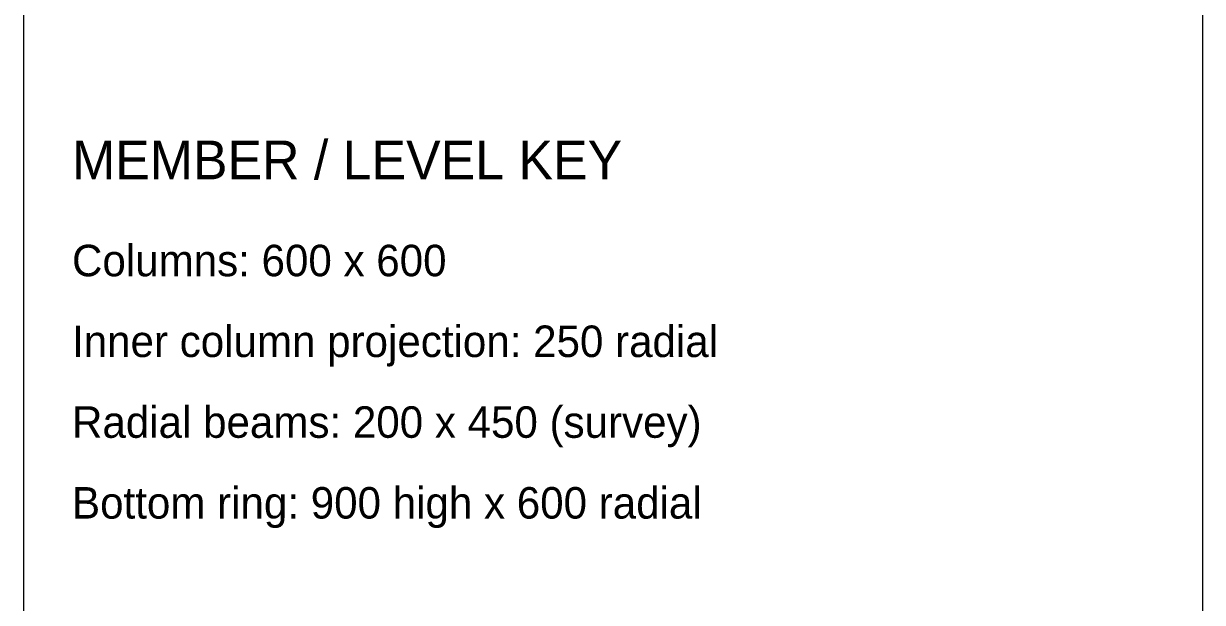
# Paper-space layout '02 Elevations and 3D' of a CAD drawing. Header units: millimetres. Extents: x 5 to 415, y 7 to 290.
# Drawn here: x 342 to 415, y 131.8 to 167.6 of the extents above; entities that cross this region are included whole.
import ezdxf

# ---------------------------------------------------------------- set-up
doc = ezdxf.new("R2010")
doc.units = ezdxf.units.MM
doc.layers.add('SHEET', color=7, linetype='Continuous')
doc.layers.add('TEXT', color=7, linetype='Continuous')

# ---------------------------------------------------------------- blocks, each defined once
blk = doc.blocks.new('SHEET_02')
at = {"layer": 'SHEET', "lineweight": 18}
for p, q in [((342, 290), (342, 7)), ((415, 290), (415, 7))]:
    blk.add_line(p, q, dxfattribs=at)
at = {"layer": 'TEXT'}
for s, height, p in [('MEMBER / LEVEL KEY', 2.4, (345, 158)), ('Columns: 600 x 600', 1.95, (345, 152)), ('Inner column projection: 250 radial', 1.95, (345, 147)), ('Radial beams: 200 x 450 (survey)', 1.95, (345, 142)), ('Bottom ring: 900 high x 600 radial', 1.95, (345, 137))]:
    blk.add_text(s, height=height, dxfattribs=at).set_placement(p)

psp = doc.layouts.new('02 Elevations and 3D')

# ---------------------------------------------------------------- block references
psp.add_blockref('SHEET_02', (0, 0))

doc.saveas('drawing.dxf')
